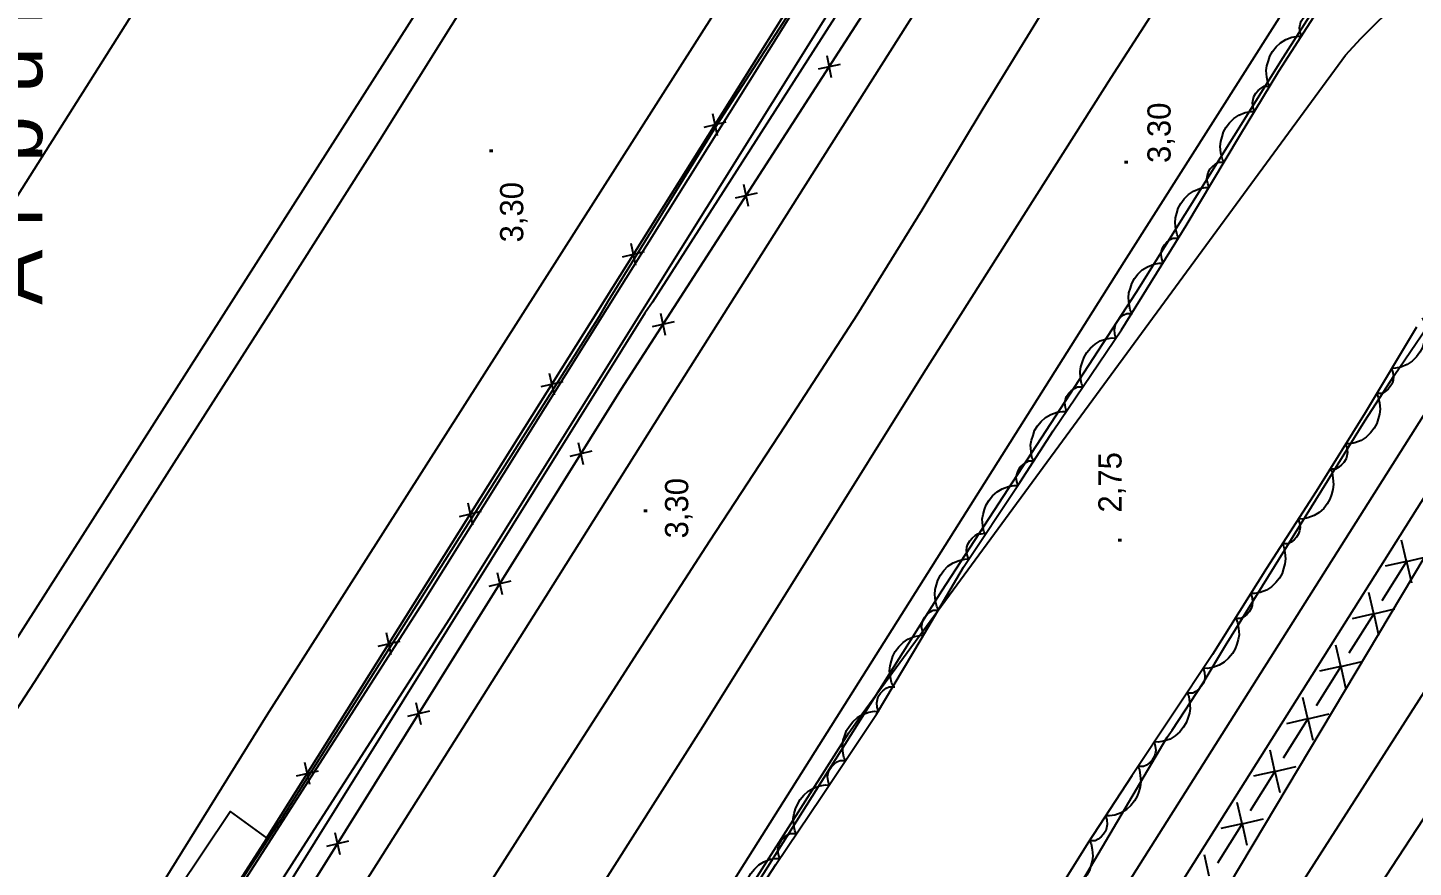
# Model space of a CAD drawing. Extents: x 731654 to 732244, y 4380181 to 4381208.
# Drawn here: x 731869 to 731958.5, y 4380747.5 to 4380801.8 of the extents above; entities that cross this region are included whole.
import ezdxf

# ---------------------------------------------------------------- set-up
doc = ezdxf.new("R2010")
doc.units = 0
doc.linetypes.add('DASHED', pattern=[0])
doc.linetypes.add('HIDDEN', pattern=[0])
doc.layers.get('0').update_dxf_attribs({"linetype": 'CONTINUOUS'})
for name, color, linetype in [('1', 7, 'CONTINUOUS'), ('25', 7, 'CONTINUOUS'), ('30', 7, 'CONTINUOUS'), ('33', 7, 'CONTINUOUS'), ('44', 7, 'CONTINUOUS'), ('48', 7, 'CONTINUOUS'), ('50', 7, 'CONTINUOUS'), ('53', 7, 'CONTINUOUS'), ('8', 7, 'CONTINUOUS'), ('9', 7, 'CONTINUOUS'), ('PATTERN_CLASS', 7, 'CONTINUOUS')]:
    doc.layers.add(name, color=color, linetype=linetype)

msp = doc.modelspace()

# ---------------------------------------------------------------- linework, layer by layer
at = {"layer": '1', "color": 0, "linetype": 'CONTINUOUS'}
for p, q in [((731920.94, 4380798.54), (731920.65, 4380799.96)), ((731920.1, 4380799.11), (731921.52, 4380799.43)), ((731913.57, 4380794.79), (731913.26, 4380796.22)), ((731912.71, 4380795.35), (731914.13, 4380795.69)), ((731915.58, 4380790.22), (731915.28, 4380791.64)), ((731914.73, 4380790.79), (731916.15, 4380791.11)), ((731907.44, 4380786.97), (731908.86, 4380787.31)), ((731908.3, 4380786.41), (731907.99, 4380787.84)), ((731909.37, 4380782.47), (731910.79, 4380782.79)), ((731910.21, 4380781.9), (731909.92, 4380783.32)), ((731903.03, 4380778.03), (731902.72, 4380779.45)), ((731902.18, 4380778.59), (731903.59, 4380778.93)), ((731904.92, 4380773.54), (731904.6, 4380774.96)), ((731904.06, 4380774.1), (731905.48, 4380774.44)), ((731897.76, 4380769.65), (731897.45, 4380771.07)), ((731896.91, 4380770.21), (731898.32, 4380770.55)), ((731899.67, 4380765.15), (731899.36, 4380766.57)), ((731898.82, 4380765.7), (731900.23, 4380766.04)), ((731891.64, 4380761.83), (731893.06, 4380762.16)), ((731892.49, 4380761.27), (731892.18, 4380762.69)), ((731893.57, 4380757.31), (731894.99, 4380757.65)), ((731894.43, 4380756.75), (731894.11, 4380758.17)), ((731887.22, 4380752.89), (731886.91, 4380754.31)), ((731886.37, 4380753.45), (731887.79, 4380753.78)), ((731889.18, 4380748.35), (731888.87, 4380749.78)), ((731888.33, 4380748.91), (731889.74, 4380749.25))]:
    msp.add_line(p, q, dxfattribs=at)
for points in [[(732075.19, 4381000), (732072.11, 4380995.21), (732060.23, 4380976.51), (732048.65, 4380958.66), (732038.01, 4380941.59), (732026.63, 4380923.78), (732009.91, 4380897.6), (731995.75, 4380875.01), (731977.46, 4380846.14), (731957.37, 4380814.25), (731939.83, 4380786.64), (731911.36, 4380741.53), (731885.56, 4380700.91), (731859.61, 4380659.98)], [(732077.17, 4381000), (732069.99, 4380988.69), (732058.72, 4380971.11), (732048.78, 4380955.17), (732037.51, 4380937.61), (732027.63, 4380921.98), (732018.33, 4380907.21), (732006.28, 4380888.56), (731998.14, 4380875.69), (731984.88, 4380854.56), (731973.67, 4380837.02), (731962.93, 4380819.9), (731950.11, 4380799.84), (731940.6, 4380784.66), (731928.05, 4380765.39), (731914.05, 4380743.19), (731895.88, 4380714.21), (731881.64, 4380691.31), (731861.13, 4380659.03)], [(731695.02, 4380604.14), (731703.19, 4380599.14), (731736.54, 4380578.62), (731761.64, 4380562.92), (731778.66, 4380589.79), (731804.52, 4380630.42), (731829.5, 4380669.71), (731858.59, 4380715.76), (731884.47, 4380757.39), (731918.51, 4380810.78), (731944.93, 4380852.96), (731970.64, 4380893.46), (731988.23, 4380921.83), (731965.91, 4380936.37), (731927.2, 4380961.12)], [(732030.14, 4380942.69), (732021.18, 4380927.5), (732010.43, 4380910.71), (731994.95, 4380886.56), (731983.33, 4380867.81), (731967.37, 4380842.73), (731952.99, 4380820.26), (731938.99, 4380798.54), (731926.88, 4380779.46), (731912.63, 4380756.63), (731896.36, 4380731.07), (731883.7, 4380710.84), (731866.95, 4380684.42), (731854.83, 4380665.66)], [(731884.43, 4380749.42), (731949.2, 4380852.46), (731992.31, 4380920.81)], [(731844.68, 4380677.56), (731853.78, 4380692.67), (731907.35, 4380778.42), (731962.71, 4380864.26), (731996.73, 4380917.82)], [(731904, 4380847.38), (731863.23, 4380782.89), (731849.11, 4380791.82), (731889.88, 4380856.31), (731904, 4380847.38)], [(731898.77, 4380805.77), (731891.64, 4380794.36), (731884.71, 4380783.44), (731878.44, 4380773.65), (731873.23, 4380765.46), (731869.44, 4380759.52), (731867.26, 4380756.19), (731866.2, 4380754.71), (731865.63, 4380754.06), (731865.23, 4380753.77), (731864.8, 4380753.54), (731864.33, 4380753.35), (731863.68, 4380753.37), (731861.96, 4380754.14), (731858.2, 4380756.25), (731851.82, 4380760.03), (731842.54, 4380765.66), (731830.91, 4380772.87), (731818.04, 4380781.05), (731806.5, 4380788.37)], [(731847.28, 4380678.3), (731862.09, 4380701.57), (731873.32, 4380719.19), (731881.27, 4380731.62), (731887.9, 4380741.98), (731894.91, 4380753.06), (731902.47, 4380765.04), (731910.37, 4380777.57), (731918.72, 4380790.76), (731927.53, 4380804.67)], [(731849.49, 4380668.3), (731863.69, 4380690.92), (731873.8, 4380706.84), (731882.46, 4380720.53), (731890, 4380732.52), (731896.82, 4380743.3), (731902.89, 4380752.83), (731908.18, 4380761.08), (731913.08, 4380768.64), (731917.95, 4380776.05), (731922.6, 4380783.23), (731926.79, 4380790.02), (731930.74, 4380796.55), (731934.73, 4380803.03)], [(731878.63, 4380746.01), (731882.08, 4380751.14), (731884.45, 4380749.42), (731881.08, 4380744.17), (731878.63, 4380746.01)]]:
    msp.add_lwpolyline(points, dxfattribs=at)
msp.add_lwpolyline([(731833.46, 4380775.3), (731889.76, 4380864.27), (731920.82, 4380844.66), (731864.21, 4380755.94)], close=True, dxfattribs=at)
at = {"layer": '25', "color": 0, "linetype": 'HIDDEN'}
msp.add_lwpolyline([(731876.02, 4380644.56), (731899.76, 4380682.27), (731921.65, 4380717.35), (731954.17, 4380768.78), (731983.38, 4380814.98), (732007.59, 4380854.11)], dxfattribs=at)
at = {"layer": '30', "color": 0, "linetype": 'CONTINUOUS'}
for points in [[(731841.67, 4380679.64), (731863.83, 4380716.85), (731894.54, 4380764.63), (731919.59, 4380804.64), (731927.22, 4380816.32)], [(731865.51, 4380715.77), (731896.23, 4380763.56), (731921.26, 4380803.55), (731928.89, 4380815.22)]]:
    msp.add_lwpolyline(points, dxfattribs=at)
at = {"layer": '33', "color": 0, "linetype": 'CONTINUOUS'}
for p, q in [((731958.09, 4380767.3), (731957.77, 4380768.68)), ((731958.09, 4380767.3), (731959.47, 4380767.62)), ((731958.09, 4380767.3), (731956.5, 4380764.76)), ((731958.09, 4380767.3), (731956.71, 4380766.99)), ((731958.09, 4380767.3), (731958.41, 4380765.92)), ((731955.97, 4380763.91), (731955.65, 4380765.29)), ((731955.97, 4380763.91), (731954.37, 4380761.37)), ((731955.97, 4380763.91), (731954.59, 4380763.6)), ((731955.97, 4380763.91), (731957.34, 4380764.23)), ((731955.97, 4380763.91), (731956.28, 4380762.53)), ((731953.84, 4380760.52), (731953.53, 4380761.9)), ((731953.84, 4380760.52), (731952.25, 4380757.98)), ((731953.84, 4380760.52), (731952.46, 4380760.21)), ((731953.84, 4380760.52), (731955.22, 4380760.84)), ((731953.84, 4380760.52), (731954.16, 4380759.14)), ((731951.72, 4380757.13), (731951.4, 4380758.51)), ((731951.72, 4380757.13), (731950.12, 4380754.59)), ((731951.72, 4380757.13), (731950.34, 4380756.82)), ((731951.72, 4380757.13), (731953.1, 4380757.45)), ((731951.72, 4380757.13), (731952.03, 4380755.76)), ((731949.59, 4380753.74), (731949.28, 4380755.12)), ((731949.59, 4380753.74), (731950.97, 4380754.06)), ((731949.59, 4380753.74), (731948, 4380751.2)), ((731949.59, 4380753.74), (731948.21, 4380753.43)), ((731949.59, 4380753.74), (731949.91, 4380752.37)), ((731947.47, 4380750.36), (731947.15, 4380751.73)), ((731947.47, 4380750.36), (731945.88, 4380747.81)), ((731947.47, 4380750.36), (731946.09, 4380750.04)), ((731947.47, 4380750.36), (731948.85, 4380750.67)), ((731947.47, 4380750.36), (731947.78, 4380748.98)), ((731945.34, 4380746.97), (731945.03, 4380748.34))]:
    msp.add_line(p, q, dxfattribs=at)
at = {"layer": '44', "color": 0, "linetype": 'CONTINUOUS'}
for points in [[(731875.42, 4380649.55), (731889.82, 4380671.28), (731890.16, 4380671.83), (731901.23, 4380690.46), (731902.96, 4380693.53), (731904.16, 4380695.35), (731911.67, 4380707.19), (731931.94, 4380737.94), (731933.56, 4380740.58), (731936.19, 4380745.04), (731942.62, 4380755.94), (731942.63, 4380755.96), (731942.94, 4380756.41), (731944.96, 4380759.46), (731946.39, 4380761.87), (731955.39, 4380776.39), (731957.3, 4380779.32), (731959.41, 4380782.42), (731961.37, 4380785.44), (732004.62, 4380854.71)], [(731951.54, 4380849.88), (731909.37, 4380784.04), (731909.08, 4380783.62), (731908.87, 4380783.33), (731884.74, 4380744.65), (731884.45, 4380744.23), (731884.18, 4380743.86), (731862.37, 4380709.05), (731862.2, 4380708.57), (731861.81, 4380707.63), (731844.12, 4380677.98), (731843.89, 4380677.67), (731841.96, 4380674.44)], [(731837.61, 4380675.75), (731856.57, 4380705.64), (731856.57, 4380705.64), (731862.93, 4380716.39), (731885.34, 4380750.57), (731885.33, 4380750.57), (731905.95, 4380783.15), (731906.5, 4380784.12), (731913.53, 4380795.48), (731927.07, 4380816.43)], [(731986.1, 4380814.08), (731924.64, 4380716.56), (731906.6, 4380688.29), (731906.3, 4380687.87), (731903.35, 4380683.6), (731889.29, 4380660.73), (731889.11, 4380660.44), (731880.49, 4380646.05)], [(731860.95, 4380656.1), (731873.38, 4380678.1), (731873.72, 4380678.77), (731874.51, 4380680.16), (731894.92, 4380713.73), (731895.24, 4380714.23), (731896.36, 4380715.92), (731922.05, 4380756.23), (731922.92, 4380757.46), (731954.14, 4380800.01), (731955.15, 4380801.07), (731957.7, 4380803.64)]]:
    msp.add_lwpolyline(points, dxfattribs=at)
at = {"layer": '53', "color": 0, "linetype": 'CONTINUOUS'}
for points in [[(731949.24, 4380798.02), (731949.13, 4380798.23), (731949.07, 4380798.59), (731949.03, 4380799.01), (731949.07, 4380799.32), (731949.17, 4380799.63), (731949.27, 4380799.94), (731949.44, 4380800.24), (731949.67, 4380800.53), (731949.95, 4380800.8), (731950.29, 4380801.01), (731950.69, 4380801.16), (731951.06, 4380801.22), (731951.3, 4380801.22), (731951.22, 4380801.48), (731951.18, 4380801.77), (731951.22, 4380801.98), (731951.28, 4380802.19), (731951.42, 4380802.4), (731951.57, 4380802.57), (731951.77, 4380802.73), (731951.96, 4380802.83), (731952.17, 4380802.83), (731952.33, 4380802.83)], [(731946.28, 4380793.12), (731946.18, 4380793.32), (731946.1, 4380793.69), (731946.05, 4380794.1), (731946.09, 4380794.42), (731946.18, 4380794.73), (731946.27, 4380795.04), (731946.43, 4380795.35), (731946.66, 4380795.64), (731946.94, 4380795.92), (731947.26, 4380796.13), (731947.67, 4380796.29), (731948.03, 4380796.37), (731948.27, 4380796.37), (731948.19, 4380796.63), (731948.14, 4380796.92), (731948.18, 4380797.13), (731948.23, 4380797.33), (731948.36, 4380797.55), (731948.51, 4380797.72), (731948.71, 4380797.88), (731948.9, 4380797.99), (731949.1, 4380798), (731949.26, 4380798)], [(731943.38, 4380788.19), (731943.27, 4380788.4), (731943.19, 4380788.76), (731943.14, 4380789.17), (731943.17, 4380789.49), (731943.25, 4380789.8), (731943.34, 4380790.11), (731943.51, 4380790.42), (731943.73, 4380790.72), (731944, 4380791), (731944.33, 4380791.21), (731944.73, 4380791.38), (731945.09, 4380791.46), (731945.33, 4380791.46), (731945.25, 4380791.72), (731945.2, 4380792.01), (731945.23, 4380792.22), (731945.28, 4380792.42), (731945.41, 4380792.65), (731945.56, 4380792.82), (731945.75, 4380792.98), (731945.94, 4380793.09), (731946.14, 4380793.1), (731946.3, 4380793.11)], [(731940.34, 4380783.34), (731940.24, 4380783.55), (731940.17, 4380783.91), (731940.12, 4380784.33), (731940.16, 4380784.64), (731940.25, 4380784.96), (731940.35, 4380785.26), (731940.51, 4380785.57), (731940.74, 4380785.86), (731941.02, 4380786.14), (731941.35, 4380786.34), (731941.76, 4380786.5), (731942.12, 4380786.57), (731942.36, 4380786.57), (731942.28, 4380786.84), (731942.23, 4380787.12), (731942.27, 4380787.34), (731942.33, 4380787.54), (731942.46, 4380787.76), (731942.61, 4380787.92), (731942.81, 4380788.09), (731943, 4380788.19), (731943.21, 4380788.19), (731943.36, 4380788.2)], [(731937.19, 4380778.57), (731937.09, 4380778.79), (731937.03, 4380779.15), (731937, 4380779.57), (731937.05, 4380779.88), (731937.15, 4380780.19), (731937.26, 4380780.49), (731937.44, 4380780.79), (731937.68, 4380781.08), (731937.97, 4380781.34), (731938.3, 4380781.54), (731938.71, 4380781.68), (731939.08, 4380781.74), (731939.32, 4380781.73), (731939.25, 4380781.99), (731939.22, 4380782.28), (731939.26, 4380782.49), (731939.32, 4380782.69), (731939.47, 4380782.91), (731939.62, 4380783.07), (731939.82, 4380783.22), (731940.02, 4380783.32), (731940.22, 4380783.32), (731940.38, 4380783.32)], [(731959.1, 4380783.03), (731959.21, 4380782.83), (731959.28, 4380782.47), (731959.33, 4380782.05), (731959.3, 4380781.74), (731959.21, 4380781.42), (731959.12, 4380781.12), (731958.96, 4380780.81), (731958.74, 4380780.51), (731958.46, 4380780.23), (731958.14, 4380780.02), (731957.73, 4380779.85), (731957.37, 4380779.78), (731957.13, 4380779.77), (731957.21, 4380779.51), (731957.26, 4380779.23), (731957.23, 4380779.01), (731957.18, 4380778.81), (731957.04, 4380778.59), (731956.9, 4380778.42), (731956.7, 4380778.26), (731956.51, 4380778.15), (731956.31, 4380778.14), (731956.15, 4380778.13)], [(731933.99, 4380773.83), (731933.89, 4380774.04), (731933.83, 4380774.41), (731933.8, 4380774.82), (731933.86, 4380775.14), (731933.96, 4380775.44), (731934.06, 4380775.75), (731934.24, 4380776.05), (731934.48, 4380776.33), (731934.77, 4380776.6), (731935.11, 4380776.79), (731935.52, 4380776.94), (731935.88, 4380776.99), (731936.13, 4380776.98), (731936.05, 4380777.25), (731936.02, 4380777.54), (731936.06, 4380777.75), (731936.13, 4380777.95), (731936.27, 4380778.17), (731936.43, 4380778.33), (731936.63, 4380778.48), (731936.83, 4380778.58), (731937.03, 4380778.57), (731937.19, 4380778.57)], [(731956.17, 4380778.12), (731956.27, 4380777.91), (731956.34, 4380777.55), (731956.39, 4380777.14), (731956.35, 4380776.82), (731956.26, 4380776.51), (731956.17, 4380776.2), (731956, 4380775.9), (731955.77, 4380775.6), (731955.49, 4380775.33), (731955.16, 4380775.12), (731954.76, 4380774.96), (731954.4, 4380774.89), (731954.15, 4380774.89), (731954.23, 4380774.63), (731954.28, 4380774.34), (731954.24, 4380774.13), (731954.19, 4380773.93), (731954.05, 4380773.7), (731953.9, 4380773.54), (731953.71, 4380773.38), (731953.51, 4380773.27), (731953.31, 4380773.27), (731953.15, 4380773.26)], [(731930.88, 4380769.03), (731930.78, 4380769.24), (731930.72, 4380769.61), (731930.68, 4380770.03), (731930.74, 4380770.34), (731930.83, 4380770.65), (731930.94, 4380770.95), (731931.12, 4380771.25), (731931.35, 4380771.54), (731931.64, 4380771.8), (731931.97, 4380772), (731932.38, 4380772.15), (731932.75, 4380772.21), (731932.99, 4380772.2), (731932.92, 4380772.47), (731932.88, 4380772.75), (731932.93, 4380772.96), (731932.99, 4380773.16), (731933.13, 4380773.38), (731933.29, 4380773.54), (731933.49, 4380773.7), (731933.68, 4380773.79), (731933.89, 4380773.79), (731934.04, 4380773.79)], [(731953.17, 4380773.25), (731953.28, 4380773.04), (731953.34, 4380772.68), (731953.38, 4380772.26), (731953.33, 4380771.94), (731953.24, 4380771.63), (731953.14, 4380771.33), (731952.97, 4380771.02), (731952.74, 4380770.73), (731952.45, 4380770.46), (731952.12, 4380770.26), (731951.71, 4380770.11), (731951.35, 4380770.04), (731951.1, 4380770.05), (731951.18, 4380769.78), (731951.22, 4380769.5), (731951.18, 4380769.28), (731951.12, 4380769.08), (731950.98, 4380768.87), (731950.83, 4380768.7), (731950.63, 4380768.54), (731950.44, 4380768.44), (731950.24, 4380768.44), (731950.08, 4380768.44)], [(731927.85, 4380764.18), (731927.74, 4380764.38), (731927.66, 4380764.74), (731927.61, 4380765.16), (731927.64, 4380765.48), (731927.72, 4380765.79), (731927.81, 4380766.1), (731927.97, 4380766.41), (731928.19, 4380766.71), (731928.46, 4380766.99), (731928.79, 4380767.2), (731929.19, 4380767.37), (731929.55, 4380767.45), (731929.8, 4380767.46), (731929.71, 4380767.72), (731929.66, 4380768), (731929.69, 4380768.22), (731929.74, 4380768.42), (731929.87, 4380768.64), (731930.02, 4380768.81), (731930.21, 4380768.98), (731930.4, 4380769.09), (731930.6, 4380769.09), (731930.76, 4380769.11)], [(731950.06, 4380768.45), (731950.17, 4380768.24), (731950.23, 4380767.88), (731950.28, 4380767.46), (731950.23, 4380767.15), (731950.15, 4380766.84), (731950.05, 4380766.53), (731949.88, 4380766.22), (731949.65, 4380765.93), (731949.37, 4380765.66), (731949.04, 4380765.45), (731948.63, 4380765.29), (731948.27, 4380765.23), (731948.03, 4380765.23), (731948.11, 4380764.96), (731948.15, 4380764.68), (731948.11, 4380764.46), (731948.06, 4380764.26), (731947.92, 4380764.04), (731947.77, 4380763.88), (731947.57, 4380763.72), (731947.38, 4380763.61), (731947.18, 4380763.61), (731947.02, 4380763.6)], [(731924.93, 4380759.26), (731924.82, 4380759.47), (731924.74, 4380759.83), (731924.69, 4380760.24), (731924.73, 4380760.56), (731924.81, 4380760.87), (731924.9, 4380761.18), (731925.06, 4380761.49), (731925.29, 4380761.79), (731925.56, 4380762.07), (731925.88, 4380762.28), (731926.29, 4380762.45), (731926.65, 4380762.52), (731926.89, 4380762.53), (731926.81, 4380762.79), (731926.76, 4380763.08), (731926.79, 4380763.29), (731926.84, 4380763.49), (731926.97, 4380763.71), (731927.12, 4380763.88), (731927.31, 4380764.05), (731927.51, 4380764.15), (731927.71, 4380764.16), (731927.87, 4380764.17)], [(731947.08, 4380763.57), (731947.18, 4380763.36), (731947.24, 4380762.99), (731947.27, 4380762.57), (731947.22, 4380762.26), (731947.12, 4380761.95), (731947.02, 4380761.65), (731946.84, 4380761.35), (731946.6, 4380761.06), (731946.32, 4380760.79), (731945.98, 4380760.6), (731945.57, 4380760.45), (731945.21, 4380760.39), (731944.96, 4380760.4), (731945.04, 4380760.13), (731945.07, 4380759.84), (731945.03, 4380759.63), (731944.97, 4380759.43), (731944.83, 4380759.22), (731944.67, 4380759.05), (731944.47, 4380758.9), (731944.28, 4380758.8), (731944.07, 4380758.8), (731943.92, 4380758.8)], [(731921.84, 4380754.45), (731921.74, 4380754.66), (731921.68, 4380755.02), (731921.65, 4380755.44), (731921.7, 4380755.76), (731921.8, 4380756.06), (731921.91, 4380756.37), (731922.09, 4380756.67), (731922.32, 4380756.95), (731922.61, 4380757.22), (731922.95, 4380757.42), (731923.36, 4380757.56), (731923.72, 4380757.62), (731923.97, 4380757.61), (731923.89, 4380757.88), (731923.86, 4380758.17), (731923.9, 4380758.38), (731923.96, 4380758.58), (731924.11, 4380758.79), (731924.26, 4380758.95), (731924.46, 4380759.11), (731924.66, 4380759.21), (731924.86, 4380759.2), (731925.02, 4380759.21)], [(731943.92, 4380758.79), (731944.02, 4380758.58), (731944.08, 4380758.22), (731944.11, 4380757.8), (731944.06, 4380757.49), (731943.96, 4380757.18), (731943.85, 4380756.88), (731943.67, 4380756.58), (731943.44, 4380756.29), (731943.15, 4380756.03), (731942.81, 4380755.83), (731942.4, 4380755.69), (731942.04, 4380755.63), (731941.79, 4380755.64), (731941.86, 4380755.37), (731941.9, 4380755.08), (731941.85, 4380754.87), (731941.79, 4380754.67), (731941.65, 4380754.46), (731941.49, 4380754.3), (731941.29, 4380754.14), (731941.09, 4380754.05), (731940.89, 4380754.05), (731940.73, 4380754.05)], [(731918.66, 4380749.7), (731918.56, 4380749.91), (731918.5, 4380750.27), (731918.47, 4380750.69), (731918.52, 4380751.01), (731918.62, 4380751.31), (731918.73, 4380751.61), (731918.91, 4380751.92), (731919.15, 4380752.2), (731919.43, 4380752.47), (731919.77, 4380752.66), (731920.18, 4380752.81), (731920.55, 4380752.86), (731920.79, 4380752.85), (731920.72, 4380753.12), (731920.68, 4380753.41), (731920.73, 4380753.62), (731920.79, 4380753.82), (731920.94, 4380754.03), (731921.09, 4380754.19), (731921.29, 4380754.35), (731921.49, 4380754.44), (731921.69, 4380754.44), (731921.85, 4380754.44)], [(731940.73, 4380754.05), (731940.83, 4380753.84), (731940.89, 4380753.48), (731940.93, 4380753.06), (731940.88, 4380752.75), (731940.79, 4380752.44), (731940.68, 4380752.14), (731940.51, 4380751.83), (731940.27, 4380751.54), (731939.99, 4380751.27), (731939.66, 4380751.07), (731939.25, 4380750.92), (731938.89, 4380750.86), (731938.64, 4380750.86), (731938.72, 4380750.6), (731938.76, 4380750.31), (731938.71, 4380750.1), (731938.66, 4380749.9), (731938.51, 4380749.68), (731938.36, 4380749.52), (731938.16, 4380749.36), (731937.97, 4380749.26), (731937.76, 4380749.26), (731937.61, 4380749.26)], [(731915.51, 4380744.92), (731915.41, 4380745.13), (731915.35, 4380745.49), (731915.31, 4380745.91), (731915.36, 4380746.22), (731915.45, 4380746.53), (731915.55, 4380746.84), (731915.72, 4380747.14), (731915.96, 4380747.43), (731916.24, 4380747.7), (731916.57, 4380747.9), (731916.98, 4380748.06), (731917.34, 4380748.12), (731917.59, 4380748.11), (731917.51, 4380748.38), (731917.47, 4380748.67), (731917.51, 4380748.88), (731917.57, 4380749.08), (731917.71, 4380749.3), (731917.87, 4380749.46), (731918.06, 4380749.62), (731918.26, 4380749.72), (731918.46, 4380749.72), (731918.62, 4380749.72)], [(731937.6, 4380749.26), (731937.71, 4380749.05), (731937.78, 4380748.69), (731937.82, 4380748.27), (731937.78, 4380747.96), (731937.69, 4380747.65), (731937.6, 4380747.34), (731937.43, 4380747.03), (731937.2, 4380746.74), (731936.92, 4380746.47), (731936.59, 4380746.26), (731936.19, 4380746.1), (731935.82, 4380746.03), (731935.58, 4380746.03), (731935.66, 4380745.77), (731935.7, 4380745.48), (731935.67, 4380745.27), (731935.61, 4380745.07), (731935.47, 4380744.85), (731935.32, 4380744.68), (731935.13, 4380744.52), (731934.93, 4380744.42), (731934.73, 4380744.41), (731934.57, 4380744.41)]]:
    msp.add_lwpolyline(points, dxfattribs=at)
at = {"layer": '8', "color": 0, "linetype": 'DASHED'}
msp.add_lwpolyline([(732105.2, 4381000), (732091.09, 4380976.19), (732075.06, 4380951.46), (732074.99, 4380951.37), (732055.94, 4380921.42), (732040.58, 4380896.94), (732016.12, 4380858.65), (731998.04, 4380829.75), (731981.75, 4380802.62), (731965.19, 4380777.54), (731945.91, 4380745.21), (731932.6, 4380725.62), (731918.58, 4380702.61), (731903.04, 4380678.34), (731882.89, 4380646.68)], dxfattribs=at)
at = {"layer": '8', "color": 0, "linetype": 'CONTINUOUS'}
msp.add_lwpolyline([(731887.61, 4380645.52), (731895.37, 4380657.75), (731916.39, 4380691.01), (731943.97, 4380735.02), (731970.71, 4380776.8), (731995.1, 4380815.66), (732010.35, 4380840.76), (732024.91, 4380863.69), (732039.92, 4380887.44), (732059.56, 4380918.4), (732077.12, 4380945.64), (732094.4, 4380972.34), (732111.37, 4381000)], dxfattribs=at)
at = {"layer": '9', "color": 0, "linetype": 'HIDDEN'}
msp.add_lwpolyline([(731888.86, 4380639.81), (731900.64, 4380658.71), (731913.91, 4380680.3), (731930.35, 4380706.33), (731946.23, 4380730.89), (731959.2, 4380750.67), (731970.71, 4380768.46), (731981.14, 4380785.23), (732001.12, 4380816.85), (732025.7, 4380854.89), (732042.7, 4380881.91), (732058.67, 4380908.02), (732077.49, 4380936.98), (732093.38, 4380962.37), (732110.62, 4380990), (732116.73, 4381000)], dxfattribs=at)
at = {"layer": 'PATTERN_CLASS', "color": 0, "linetype": 'CONTINUOUS'}
for points in [[(731992.31, 4380920.81), (731949.2, 4380852.46), (731884.43, 4380749.42)], [(731996.73, 4380917.82), (731962.71, 4380864.26), (731907.35, 4380778.42), (731853.78, 4380692.67), (731844.68, 4380677.56)], [(731913.25, 4380741.42), (731917.33, 4380747.73), (731920.26, 4380752.08), (731923.84, 4380757.44), (731926.74, 4380762.29), (731929.47, 4380766.92), (731933.11, 4380772.39), (731935.27, 4380775.73), (731939.67, 4380782.26), (731943.86, 4380789), (731947.29, 4380794.77), (731949.84, 4380798.96), (731952.49, 4380803.09)], [(731958.74, 4380782.44), (731955.41, 4380776.9), (731952.25, 4380771.81), (731949.05, 4380766.84), (731945.56, 4380761.28), (731942.96, 4380757.36), (731940.34, 4380753.46), (731937.51, 4380749.11), (731933.39, 4380742.51), (731929.57, 4380735.77), (731926.7, 4380731.16), (731923.68, 4380726.65), (731920.64, 4380722.11), (731917.83, 4380718.05), (731915.09, 4380714.14), (731912.04, 4380709.79), (731909.39, 4380706), (731906.06, 4380701.23), (731903.36, 4380697.11), (731901.07, 4380693.21), (731898.6, 4380688.98), (731896, 4380684.69), (731893.63, 4380680.88), (731891.5, 4380675.54)]]:
    msp.add_lwpolyline(points, dxfattribs=at)

# ---------------------------------------------------------------- texts
at = {"layer": '48', "color": 0, "linetype": 'CONTINUOUS'}
for s, p in [(' 3,30', (731942.85, 4380792.48)), ('.', (731899.07, 4380793.54)), ('.', (731940.09, 4380792.81)), (' 3,30', (731901.02, 4380787.35)), (' 2,75', (731939.68, 4380769.9)), (' 3,30', (731911.68, 4380768.23)), ('.', (731909.04, 4380770.29)), ('.', (731939.68, 4380768.4))]:
    msp.add_text(s, height=1.5, rotation=90, dxfattribs=at).set_placement(p)
at = {"layer": '50', "color": 0, "linetype": 'CONTINUOUS'}
msp.add_text('T e r m i  n o                            M u n i  c i  p a l                                                      d e                           A l  b u i  x e c h            ', height=4, rotation=90, dxfattribs=at).set_placement((731869.94, 4380546.98))

# ---------------------------------------------------------------- meshes
at = {"color": 0, "linetype": 'CONTINUOUS'}
mesh = msp.add_polyface(dxfattribs=at)
corners = [(731962.5, 4380181), (731654.5, 4381207.5), (732244, 4380181), (732244, 4381207.5), (731654.5, 4380181)]
mesh.append_faces([[corners[k] for k in face] for face in [(0, 1, 4), (1, 0, 2, 3)]], dxfattribs={"vtx0": -1, "color": 0})
mesh = msp.add_polyface(dxfattribs=at)
corners = [(732234, 4380191), (731962.5, 4381011), (731962.5, 4380191), (731664.5, 4381011), (732234, 4381011), (731664.5, 4380191)]
mesh.append_faces([[corners[k] for k in face] for face in [(1, 0, 4), (2, 3, 5)]], dxfattribs={"vtx0": -1, "color": 0})
mesh.append_faces([[corners[k] for k in face] for face in [(0, 1, 3, 2)]], dxfattribs={"vtx0": -1, "vtx2": -1, "color": 0})

doc.saveas('drawing.dxf')
